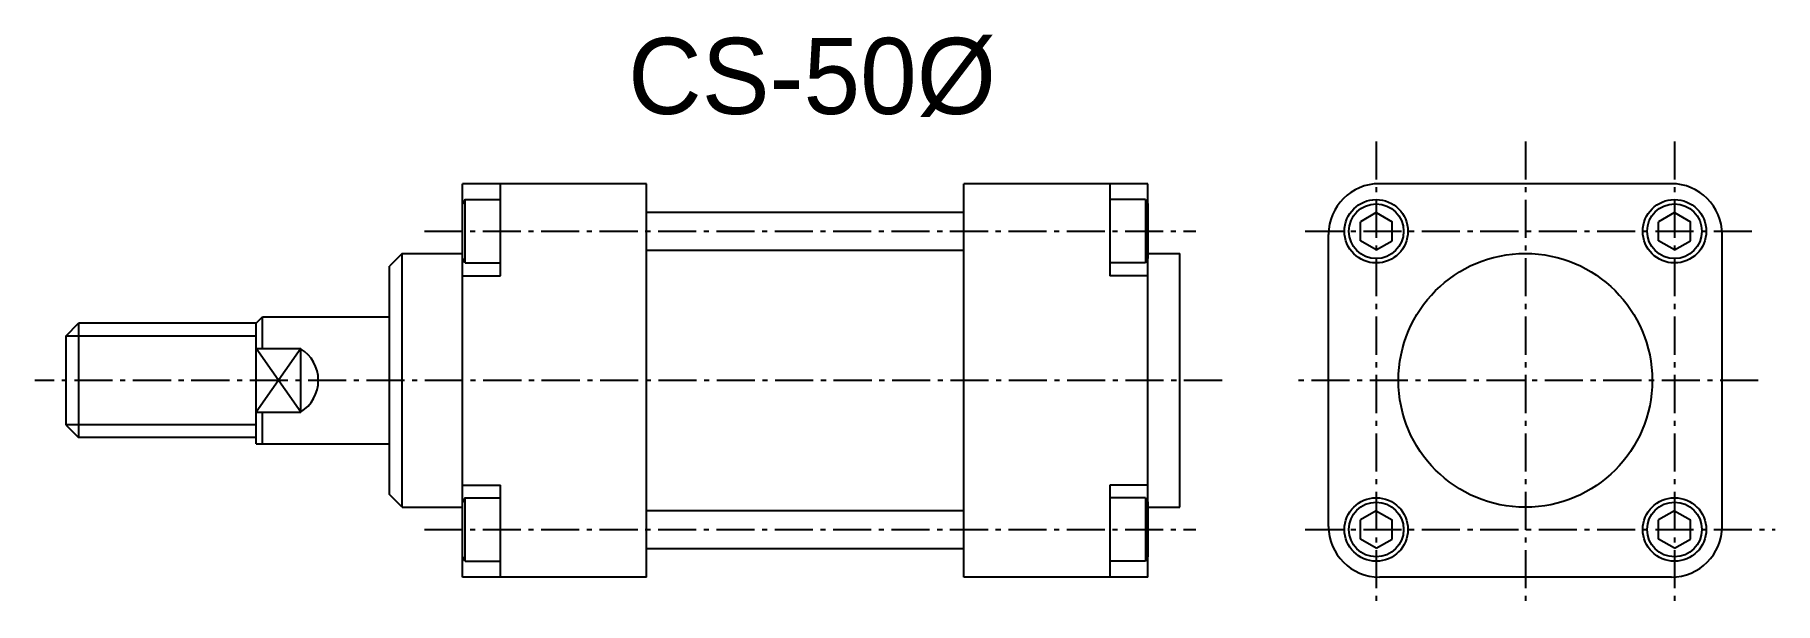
# Model space of a CAD drawing. Extents: x 239 to 513, y 237 to 326.
import ezdxf

# ---------------------------------------------------------------- set-up
doc = ezdxf.new("R2010")
doc.units = 0
doc.header["$MEASUREMENT"] = 0
doc.linetypes.add('SCENTER', pattern=[9.2, 6, -1.2, 0.8, -1.2])
for name, color, linetype in [('CON', 2, 'CONTINUOUS'), ('SCEN', 1, 'SCENTER'), ('UTI', 7, 'CONTINUOUS')]:
    doc.layers.add(name, color=color, linetype=linetype)

# ---------------------------------------------------------------- blocks, each defined once
blk = doc.blocks.new('00000093')
at = {"layer": 'CON'}
for p, q in [((-2.95, 0), (-1.51, 2.5)), ((-1.51, 2.5), (1.51, 2.5)), ((2.95, 0), (1.51, 2.5)), ((2.95, 0), (1.51, -2.5)), ((-2.95, 0), (-1.51, -2.5)), ((-1.51, -2.5), (1.51, -2.5))]:
    blk.add_line(p, q, dxfattribs=at)
for radius in [5, 4.31]:
    blk.add_circle((0, 0), radius, dxfattribs=at)

msp = doc.modelspace()

# ---------------------------------------------------------------- linework, layer by layer
at = {"layer": 'CON'}
for p, q in [((306.39, 240.92), (306.39, 302.92)), ((335.39, 302.92), (306.39, 302.92)), ((312.39, 288.42), (312.39, 302.92)), ((335.39, 240.92), (335.39, 302.92)), ((414.39, 302.92), (385.39, 302.92)), ((385.39, 240.92), (385.39, 302.92)), ((408.39, 302.92), (408.39, 288.42)), ((414.39, 240.92), (414.39, 302.92)), ((496.85, 302.92), (450.85, 302.92)), ((306.79, 300.42), (306.39, 299.72)), ((306.39, 291.11), (306.39, 299.72)), ((306.79, 290.42), (306.79, 300.42)), ((306.79, 300.42), (312.39, 300.42)), ((413.99, 300.42), (408.39, 300.42)), ((413.99, 300.42), (413.99, 290.42)), ((413.99, 300.42), (414.39, 299.72)), ((414.39, 299.72), (414.39, 291.11)), ((335.39, 298.42), (385.39, 298.42)), ((442.85, 248.92), (442.85, 294.92)), ((504.85, 248.92), (504.85, 294.92)), ((296.89, 291.92), (294.89, 289.92)), ((296.89, 251.92), (296.89, 291.92)), ((296.89, 291.92), (306.39, 291.92)), ((306.79, 290.42), (306.39, 291.11)), ((335.39, 292.42), (385.39, 292.42)), ((413.99, 290.42), (414.39, 291.11)), ((414.39, 291.92), (419.39, 291.92)), ((419.39, 251.92), (419.39, 291.92)), ((294.89, 253.92), (294.89, 289.92)), ((306.39, 288.42), (312.39, 288.42)), ((306.79, 290.42), (312.39, 290.42)), ((413.99, 290.42), (408.39, 290.42)), ((414.39, 288.42), (408.39, 288.42)), ((243.89, 278.91), (245.89, 280.92)), ((273.89, 280.92), (245.89, 280.92)), ((245.89, 280.92), (245.89, 262.92)), ((273.89, 280.92), (274.89, 281.92)), ((273.89, 261.92), (273.89, 280.92)), ((274.89, 281.92), (294.89, 281.92)), ((274.89, 276.92), (274.89, 281.92)), ((243.89, 278.91), (243.89, 264.92)), ((273.89, 276.92), (280.89, 276.92)), ((280.89, 266.92), (280.89, 276.92)), ((273.89, 266.92), (280.89, 266.92)), ((274.89, 261.92), (274.89, 266.92)), ((243.89, 264.92), (245.89, 262.92)), ((273.89, 262.92), (245.89, 262.92)), ((273.89, 261.92), (274.89, 261.92)), ((274.89, 261.92), (294.89, 261.92)), ((306.39, 255.42), (312.39, 255.42)), ((312.39, 240.92), (312.39, 255.42)), ((414.39, 255.42), (408.39, 255.42)), ((408.39, 255.42), (408.39, 240.92)), ((296.89, 251.92), (294.89, 253.92)), ((306.79, 253.42), (306.39, 252.72)), ((306.39, 244.11), (306.39, 252.72)), ((306.79, 253.42), (312.39, 253.42)), ((306.79, 243.42), (306.79, 253.42)), ((413.99, 253.42), (408.39, 253.42)), ((413.99, 253.42), (413.99, 243.42)), ((413.99, 253.42), (414.39, 252.72)), ((414.39, 252.72), (414.39, 244.11)), ((296.89, 251.92), (306.39, 251.92)), ((335.39, 251.42), (385.39, 251.42)), ((414.39, 251.92), (419.39, 251.92)), ((306.79, 243.42), (306.39, 244.11)), ((335.39, 245.42), (385.39, 245.42)), ((413.99, 243.42), (414.39, 244.11)), ((306.79, 243.42), (312.39, 243.42)), ((413.99, 243.42), (408.39, 243.42)), ((335.39, 240.92), (306.39, 240.92)), ((414.39, 240.92), (385.39, 240.92)), ((496.85, 240.92), (450.85, 240.92))]:
    msp.add_line(p, q, dxfattribs=at)
msp.add_circle((473.85, 271.92), 20, dxfattribs=at)
for centre, radius, start, end in [((450.85, 294.92), 8, 90, 180), ((496.85, 294.92), 8, 0, 90), ((277.79, 271.92), 5.88, 301.7811, 58.2189), ((450.85, 248.92), 8, 180, 270), ((496.85, 248.92), 8, 270, 0)]:
    msp.add_arc(centre, radius, start, end, dxfattribs=at)
at = {"layer": 'SCEN'}
for p, q in [((450.35, 309.57), (450.35, 236.81)), ((473.85, 309.57), (473.85, 236.81)), ((497.35, 309.57), (497.35, 236.81)), ((300.39, 295.42), (421.92, 295.42)), ((439.15, 295.42), (510.53, 295.42)), ((426.06, 271.92), (239, 271.92)), ((510.53, 271.92), (437.29, 271.92)), ((300.39, 248.42), (421.92, 248.42)), ((439.15, 248.42), (513.21, 248.42))]:
    msp.add_line(p, q, dxfattribs=at)
at = {"layer": 'UTI'}
for p, q in [((273.89, 278.91), (243.89, 278.91)), ((280.89, 276.92), (273.89, 266.92)), ((280.89, 266.92), (273.89, 276.92)), ((273.89, 264.92), (243.89, 264.92))]:
    msp.add_line(p, q, dxfattribs=at)

# ---------------------------------------------------------------- block references
at = {"layer": 'CON', "rotation": 90}
for p in [(450.35, 295.42), (497.35, 295.42), (450.35, 248.42), (497.35, 248.42)]:
    msp.add_blockref('00000093', p, dxfattribs=at)

# ---------------------------------------------------------------- texts
at = {"layer": 'UTI'}
msp.add_text('CS-50%%c', height=12, dxfattribs=at).set_placement((332.48, 313.9))

doc.saveas('drawing.dxf')
